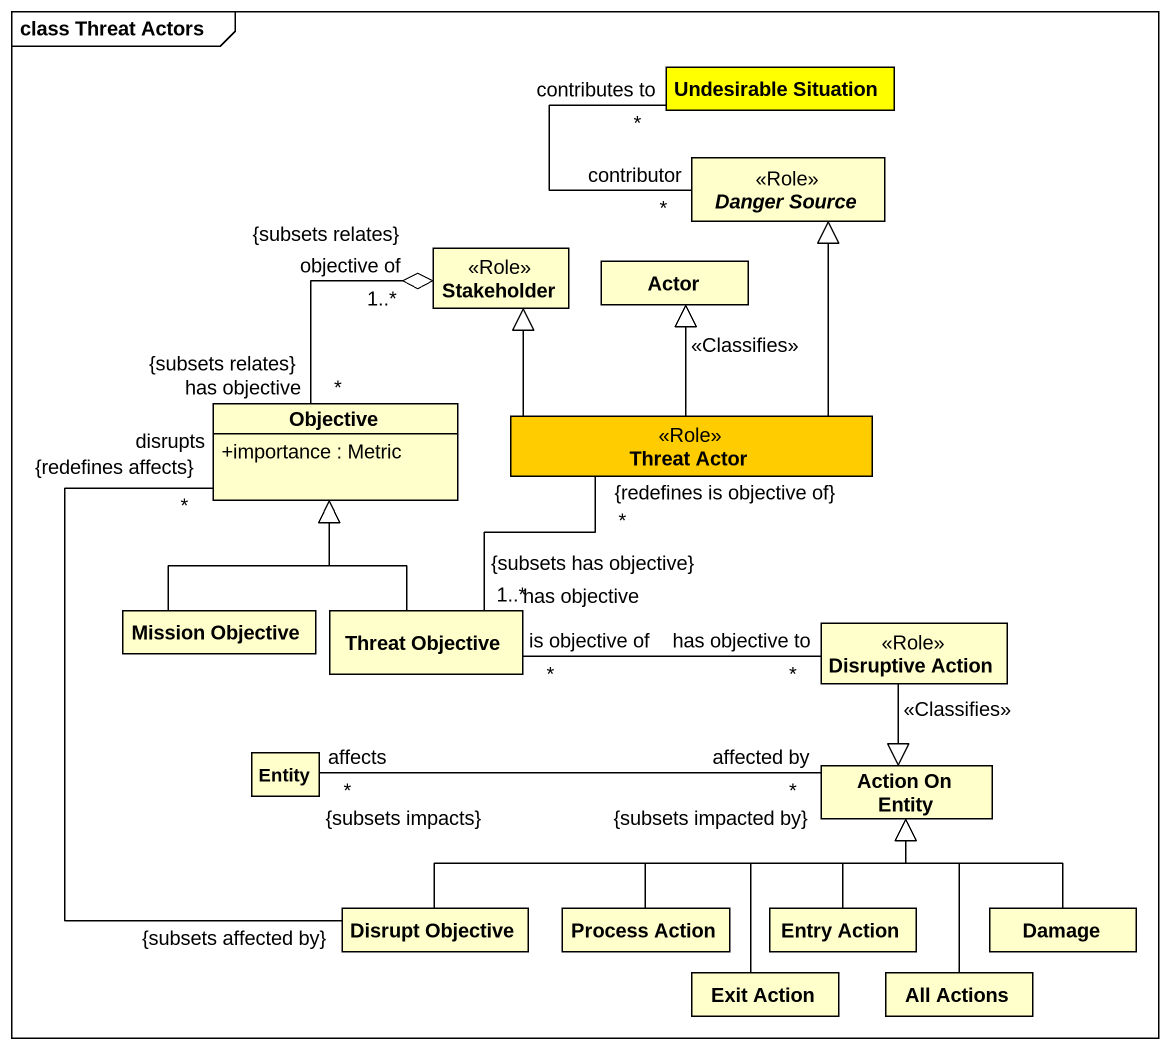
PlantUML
@startuml
mainframe class Threat Actors
hide circle
hide empty members
skinparam classAttributeIconSize 0
class "Undesirable Situation" as Undesirable_Situation #FFFF00
abstract class "Danger Source" as Danger_Source <<Role>>
class Stakeholder <<Role>>
class "Actor" as Actor_
class Objective {
  +importance : Metric
}
class "Threat Actor" as Threat_Actor <<Role>> #FFCC00
class "Mission Objective" as Mission_Objective
class "Threat Objective" as Threat_Objective
class "Disruptive Action" as Disruptive_Action <<Role>>
class "Entity" as Entity_
class "Action On Entity" as Action_On_Entity
class "Disrupt Objective" as Disrupt_Objective
class "Process Action" as Process_Action
class "Entry Action" as Entry_Action
class Damage
class "Exit Action" as Exit_Action
class "All Actions" as All_Actions
Undesirable_Situation "contributes to\n*" -- "contributor\n*" Danger_Source
Stakeholder "objective of\n1..*\n{subsets relates}" o-- "has objective\n{subsets relates}\n*" Objective
Threat_Actor -up-|> Danger_Source
Threat_Actor -up-|> Stakeholder
Threat_Actor -up-|> Actor_ : <<Classifies>>
Threat_Actor "{redefines is objective of}\n*" -- "has objective\n{subsets has objective}\n1..*" Threat_Objective
Mission_Objective -up-|> Objective
Threat_Objective -up-|> Objective
Threat_Objective "is objective of\n*" -right- "has objective to\n*" Disruptive_Action
Disruptive_Action --|> Action_On_Entity : <<Classifies>>
Action_On_Entity "affected by\n{subsets impacted by}\n*" -left- "affects\n{subsets impacts}\n*" Entity_
Disrupt_Objective "{subsets affected by}" -up- "{redefines affects}\ndisrupts\n*" Objective
Disrupt_Objective -right-|> Action_On_Entity
Process_Action -right-|> Action_On_Entity
Entry_Action -up-|> Action_On_Entity
Damage -up-|> Action_On_Entity
Exit_Action -up-|> Action_On_Entity
All_Actions -up-|> Action_On_Entity
@enduml
